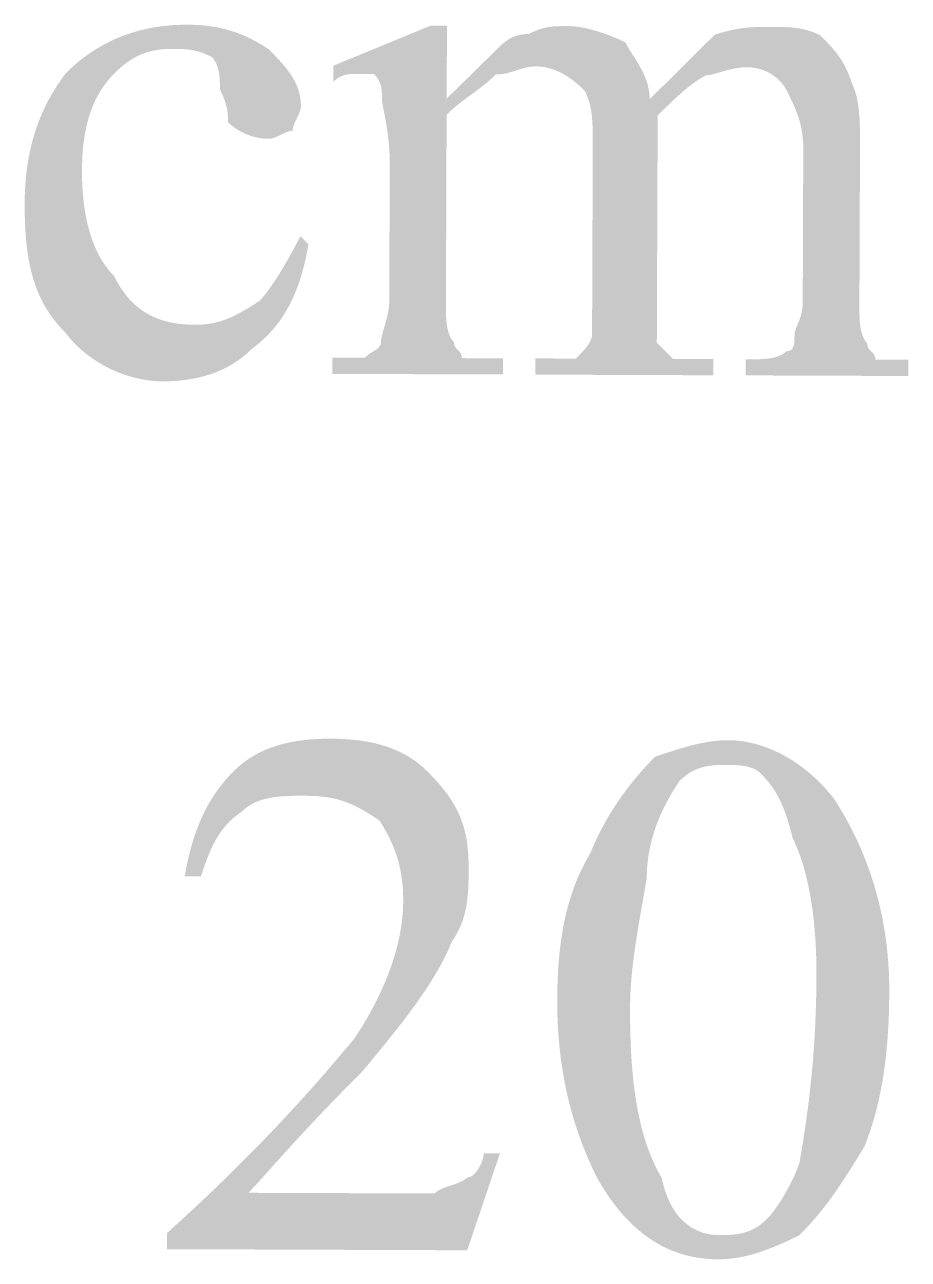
# Model space of a CAD drawing. Header units: millimetres. Extents: x -125 to 146, y -26 to 163.
# Drawn here: x 110.99 to 115.61, y 41.57 to 48.03 of the extents above; entities that cross this region are included whole.
import ezdxf

# ---------------------------------------------------------------- set-up
doc = ezdxf.new("R2010")
doc.units = ezdxf.units.MM
doc.header["$MEASUREMENT"] = 0
doc.layers.get('0').update_dxf_attribs({"color": 255, "linetype": 'CONTINUOUS'})

msp = doc.modelspace()

# ---------------------------------------------------------------- hatches: boundary and pattern name
at = {"true_color": 0x000007}
for points in [[(112.4717, 46.8785), (112.4661, 46.8472), (112.46, 46.8168), (112.4534, 46.7872), (112.4464, 46.7584), (112.4388, 46.7305), (112.4307, 46.7033), (112.422, 46.677), (112.4128, 46.6514), (112.403, 46.6265), (112.3926, 46.6023), (112.3816, 46.5788), (112.37, 46.5561), (112.3576, 46.5339), (112.3446, 46.5125), (112.3309, 46.4916), (112.3165, 46.4714), (112.3014, 46.4518), (112.2855, 46.4327), (112.2688, 46.4142), (112.2514, 46.3962), (112.2331, 46.3787), (112.214, 46.3618), (112.1941, 46.3453), (112.1733, 46.3292), (112.1572, 46.3139), (112.1406, 46.2994), (112.1236, 46.2857), (112.1063, 46.2729), (112.0886, 46.2608), (112.0705, 46.2496), (112.0521, 46.2391), (112.0334, 46.2294), (112.0144, 46.2204), (111.9952, 46.2122), (111.9756, 46.2046), (111.9559, 46.1978), (111.9359, 46.1915), (111.9157, 46.186), (111.8954, 46.181), (111.8749, 46.1767), (111.8542, 46.1729), (111.8334, 46.1698), (111.8125, 46.1671), (111.7915, 46.165), (111.7705, 46.1635), (111.7493, 46.1624), (111.7282, 46.1618), (111.707, 46.1616), (111.6857, 46.1622), (111.6639, 46.1636), (111.6418, 46.1658), (111.6195, 46.169), (111.5969, 46.1731), (111.5741, 46.178), (111.5513, 46.1838), (111.5284, 46.1905), (111.5055, 46.1981), (111.4827, 46.2066), (111.4599, 46.2159), (111.4374, 46.2261), (111.4151, 46.2372), (111.393, 46.2492), (111.3713, 46.2621), (111.35, 46.2758), (111.3291, 46.2905), (111.3087, 46.306), (111.2889, 46.3224), (111.2697, 46.3396), (111.2511, 46.3578), (111.2333, 46.3768), (111.2162, 46.3967), (111.2, 46.4175), (111.1792, 46.439), (111.1598, 46.4609), (111.1416, 46.4833), (111.1247, 46.5062), (111.109, 46.5296), (111.0944, 46.5535), (111.081, 46.578), (111.0687, 46.603), (111.0574, 46.6286), (111.0471, 46.6549), (111.0378, 46.6817), (111.0294, 46.7092), (111.0219, 46.7373), (111.0153, 46.7661), (111.0095, 46.7957), (111.0045, 46.8259), (111.0003, 46.8569), (110.9967, 46.8886), (110.9938, 46.921), (110.9916, 46.9543), (110.9899, 46.9884), (110.9888, 47.0233), (110.9883, 47.059), (110.9882, 47.0956), (110.9887, 47.1322), (110.9902, 47.168), (110.9925, 47.203), (110.9956, 47.2371), (110.9995, 47.2705), (111.0042, 47.303), (111.0097, 47.3348), (111.0159, 47.3659), (111.0229, 47.3962), (111.0306, 47.4259), (111.039, 47.4548), (111.0481, 47.483), (111.0579, 47.5106), (111.0684, 47.5375), (111.0794, 47.5638), (111.0911, 47.5895), (111.1034, 47.6146), (111.1163, 47.6391), (111.1298, 47.6631), (111.1438, 47.6865), (111.1583, 47.7093), (111.1734, 47.7316), (111.1889, 47.7535), (111.205, 47.7748), (111.2265, 47.7955), (111.2484, 47.8152), (111.2707, 47.8341), (111.2935, 47.8521), (111.3167, 47.8692), (111.3403, 47.8854), (111.3644, 47.9008), (111.389, 47.9152), (111.4139, 47.9288), (111.4393, 47.9415), (111.4652, 47.9533), (111.4914, 47.9643), (111.5182, 47.9743), (111.5453, 47.9835), (111.5729, 47.9917), (111.6009, 47.9991), (111.6294, 48.0056), (111.6583, 48.0113), (111.6877, 48.016), (111.7174, 48.0199), (111.7476, 48.0228), (111.7783, 48.0249), (111.8094, 48.0261), (111.8409, 48.0265), (111.8619, 48.0262), (111.8824, 48.0254), (111.9025, 48.0243), (111.9222, 48.0226), (111.9416, 48.0206), (111.9606, 48.0181), (111.9793, 48.0152), (111.9977, 48.0118), (112.0157, 48.008), (112.0335, 48.0037), (112.0511, 47.999), (112.0684, 47.9939), (112.0854, 47.9883), (112.1023, 47.9823), (112.119, 47.9758), (112.1355, 47.9689), (112.1518, 47.9616), (112.1681, 47.9538), (112.1842, 47.9456), (112.2002, 47.9369), (112.2162, 47.9278), (112.2321, 47.9183), (112.2479, 47.9083), (112.2638, 47.8979), (112.2743, 47.8873), (112.2848, 47.8766), (112.2953, 47.866), (112.3056, 47.8552), (112.3157, 47.8444), (112.3257, 47.8335), (112.3355, 47.8225), (112.345, 47.8114), (112.3542, 47.8001), (112.3631, 47.7886), (112.3716, 47.777), (112.3797, 47.7652), (112.3874, 47.7531), (112.3946, 47.7408), (112.4012, 47.7283), (112.4074, 47.7155), (112.4129, 47.7024), (112.4178, 47.689), (112.422, 47.6752), (112.4256, 47.6611), (112.4284, 47.6467), (112.4304, 47.6318), (112.4316, 47.6166), (112.432, 47.6009), (112.4318, 47.5957), (112.4312, 47.5904), (112.4301, 47.5851), (112.4288, 47.5798), (112.4272, 47.5745), (112.4253, 47.5692), (112.4232, 47.5639), (112.4209, 47.5586), (112.4185, 47.5532), (112.4159, 47.5479), (112.4133, 47.5425), (112.4106, 47.5372), (112.408, 47.5318), (112.4053, 47.5264), (112.4028, 47.521), (112.4004, 47.5156), (112.3981, 47.5102), (112.396, 47.5047), (112.3941, 47.4992), (112.3924, 47.4937), (112.3911, 47.4882), (112.3901, 47.4826), (112.3894, 47.4771), (112.3892, 47.4715), (112.3839, 47.4713), (112.3786, 47.4707), (112.3733, 47.4697), (112.368, 47.4684), (112.3627, 47.4668), (112.3574, 47.465), (112.3521, 47.4629), (112.3468, 47.4606), (112.3415, 47.4582), (112.3362, 47.4557), (112.3309, 47.4531), (112.3256, 47.4505), (112.3203, 47.4479), (112.315, 47.4453), (112.3097, 47.4428), (112.3044, 47.4404), (112.2991, 47.4382), (112.2938, 47.4361), (112.2885, 47.4342), (112.2832, 47.4326), (112.2779, 47.4314), (112.2726, 47.4304), (112.2673, 47.4298), (112.2621, 47.4296), (112.2515, 47.4298), (112.2409, 47.4305), (112.2304, 47.4316), (112.2199, 47.4331), (112.2095, 47.4349), (112.1992, 47.4371), (112.1891, 47.4397), (112.179, 47.4425), (112.1691, 47.4457), (112.1594, 47.4491), (112.1498, 47.4529), (112.1404, 47.4568), (112.1313, 47.461), (112.1224, 47.4654), (112.1138, 47.4701), (112.1054, 47.4749), (112.0974, 47.4798), (112.0896, 47.4849), (112.0822, 47.4902), (112.0751, 47.4955), (112.0684, 47.501), (112.0621, 47.5065), (112.0562, 47.5121), (112.0507, 47.5177), (112.0507, 47.523), (112.0507, 47.5283), (112.0507, 47.5336), (112.0506, 47.539), (112.0504, 47.5445), (112.0502, 47.5501), (112.0498, 47.5558), (112.0493, 47.5616), (112.0487, 47.5676), (112.0479, 47.5737), (112.0469, 47.58), (112.0457, 47.5865), (112.0443, 47.5932), (112.0426, 47.6002), (112.0407, 47.6074), (112.0385, 47.6149), (112.0361, 47.6227), (112.0333, 47.6309), (112.0302, 47.6393), (112.0267, 47.6481), (112.0229, 47.6573), (112.0187, 47.6668), (112.014, 47.6768), (112.009, 47.6872), (112.009, 47.6927), (112.009, 47.6986), (112.009, 47.7049), (112.0089, 47.7115), (112.0087, 47.7184), (112.0085, 47.7255), (112.0081, 47.7329), (112.0076, 47.7405), (112.007, 47.7482), (112.0062, 47.756), (112.0052, 47.7639), (112.004, 47.7719), (112.0026, 47.7798), (112.001, 47.7877), (111.9991, 47.7955), (111.9969, 47.8032), (111.9944, 47.8108), (111.9916, 47.8182), (111.9885, 47.8254), (111.985, 47.8323), (111.9812, 47.8389), (111.977, 47.8452), (111.9724, 47.8511), (111.9673, 47.8567), (111.957, 47.8618), (111.947, 47.8665), (111.9374, 47.8707), (111.9282, 47.8746), (111.9192, 47.8782), (111.9105, 47.8813), (111.902, 47.8842), (111.8937, 47.8867), (111.8856, 47.889), (111.8775, 47.8909), (111.8695, 47.8926), (111.8616, 47.8941), (111.8537, 47.8953), (111.8457, 47.8964), (111.8376, 47.8972), (111.8295, 47.8979), (111.8212, 47.8985), (111.8127, 47.8989), (111.804, 47.8992), (111.795, 47.8994), (111.7857, 47.8996), (111.7761, 47.8997), (111.7662, 47.8997), (111.7558, 47.8998), (111.7401, 47.8996), (111.7249, 47.899), (111.7101, 47.898), (111.6956, 47.8965), (111.6815, 47.8945), (111.6678, 47.8922), (111.6544, 47.8894), (111.6413, 47.8861), (111.6285, 47.8824), (111.6159, 47.8782), (111.6037, 47.8737), (111.5916, 47.8686), (111.5798, 47.8632), (111.5682, 47.8573), (111.5568, 47.8509), (111.5455, 47.8441), (111.5344, 47.8369), (111.5234, 47.8292), (111.5125, 47.8211), (111.5017, 47.8125), (111.4909, 47.8035), (111.4803, 47.7941), (111.4696, 47.7842), (111.459, 47.7739), (111.4435, 47.7578), (111.4289, 47.7413), (111.4151, 47.7243), (111.4021, 47.7069), (111.3899, 47.6889), (111.3786, 47.6706), (111.368, 47.6517), (111.3581, 47.6325), (111.349, 47.6127), (111.3406, 47.5925), (111.3329, 47.5719), (111.3259, 47.5508), (111.3195, 47.5293), (111.3138, 47.5073), (111.3087, 47.4849), (111.3042, 47.462), (111.3003, 47.4388), (111.2969, 47.4151), (111.2941, 47.3909), (111.2919, 47.3663), (111.2901, 47.3414), (111.2889, 47.3159), (111.2881, 47.2901), (111.2878, 47.2639), (111.2879, 47.2374), (111.2885, 47.211), (111.2895, 47.1846), (111.2911, 47.1584), (111.2932, 47.1323), (111.2958, 47.1064), (111.2989, 47.0807), (111.3027, 47.0553), (111.307, 47.0301), (111.3119, 47.0053), (111.3175, 46.9809), (111.3237, 46.9568), (111.3305, 46.9332), (111.3381, 46.9101), (111.3463, 46.8874), (111.3553, 46.8654), (111.365, 46.8439), (111.3754, 46.823), (111.3867, 46.8028), (111.3987, 46.7833), (111.4115, 46.7645), (111.4252, 46.7465), (111.4397, 46.7293), (111.4551, 46.7129), (111.4658, 46.6921), (111.477, 46.6723), (111.4887, 46.6532), (111.5008, 46.6351), (111.5135, 46.6179), (111.5268, 46.6015), (111.5405, 46.586), (111.5549, 46.5714), (111.5698, 46.5577), (111.5854, 46.5449), (111.6016, 46.5329), (111.6184, 46.5218), (111.6359, 46.5116), (111.6541, 46.5023), (111.673, 46.4938), (111.6926, 46.4862), (111.7129, 46.4796), (111.734, 46.4737), (111.7559, 46.4688), (111.7785, 46.4648), (111.802, 46.4616), (111.8263, 46.4593), (111.8514, 46.4579), (111.8775, 46.4573), (111.8931, 46.4575), (111.9084, 46.4581), (111.9233, 46.4592), (111.9378, 46.4606), (111.9521, 46.4626), (111.9661, 46.465), (111.9799, 46.4678), (111.9935, 46.471), (112.007, 46.4747), (112.0204, 46.4789), (112.0337, 46.4834), (112.0469, 46.4885), (112.0602, 46.4939), (112.0735, 46.4998), (112.0868, 46.5062), (112.1003, 46.513), (112.1139, 46.5202), (112.1278, 46.5279), (112.1418, 46.536), (112.1561, 46.5445), (112.1707, 46.5535), (112.1856, 46.5629), (112.2009, 46.5728), (112.2166, 46.5831), (112.2221, 46.5888), (112.2281, 46.5954), (112.2344, 46.6028), (112.2412, 46.611), (112.2483, 46.6201), (112.2558, 46.6299), (112.2636, 46.6405), (112.2717, 46.6519), (112.2801, 46.664), (112.2888, 46.6768), (112.2978, 46.6903), (112.307, 46.7045), (112.3164, 46.7193), (112.3261, 46.7348), (112.3359, 46.7509), (112.3458, 46.7676), (112.356, 46.7849), (112.3662, 46.8028), (112.3766, 46.8212), (112.3871, 46.8402), (112.3976, 46.8597), (112.4082, 46.8796), (112.4189, 46.9001), (112.4295, 46.921)], [(113.1942, 47.6405), (113.2102, 47.6561), (113.2258, 47.6712), (113.2409, 47.6859), (113.2555, 47.7002), (113.2697, 47.714), (113.2833, 47.7274), (113.2966, 47.7404), (113.3094, 47.7529), (113.3217, 47.765), (113.3335, 47.7766), (113.3449, 47.7878), (113.3558, 47.7986), (113.3663, 47.8089), (113.3763, 47.8188), (113.3859, 47.8283), (113.395, 47.8373), (113.4037, 47.8458), (113.4119, 47.854), (113.4197, 47.8617), (113.427, 47.8689), (113.4338, 47.8757), (113.4403, 47.8821), (113.4462, 47.888), (113.4518, 47.8935), (113.4571, 47.8988), (113.4624, 47.904), (113.4678, 47.9092), (113.4732, 47.9144), (113.4787, 47.9195), (113.4843, 47.9245), (113.49, 47.9294), (113.4958, 47.9341), (113.5018, 47.9387), (113.5079, 47.9432), (113.5143, 47.9474), (113.5208, 47.9515), (113.5275, 47.9553), (113.5345, 47.9589), (113.5417, 47.9622), (113.5492, 47.9653), (113.557, 47.968), (113.5652, 47.9705), (113.5736, 47.9726), (113.5824, 47.9744), (113.5916, 47.9758), (113.6011, 47.9768), (113.611, 47.9774), (113.6214, 47.9775), (113.6318, 47.9826), (113.6418, 47.9872), (113.6514, 47.9914), (113.6607, 47.9952), (113.6697, 47.9987), (113.6784, 48.0018), (113.6869, 48.0046), (113.6952, 48.0071), (113.7034, 48.0092), (113.7114, 48.0111), (113.7194, 48.0128), (113.7274, 48.0142), (113.7353, 48.0154), (113.7433, 48.0164), (113.7514, 48.0172), (113.7595, 48.0178), (113.7679, 48.0183), (113.7763, 48.0186), (113.7851, 48.0189), (113.794, 48.019), (113.8033, 48.0191), (113.8129, 48.0191), (113.8229, 48.0191), (113.8332, 48.0191), (113.844, 48.0188), (113.8552, 48.0182), (113.8668, 48.0171), (113.8787, 48.0156), (113.8909, 48.0138), (113.9033, 48.0116), (113.916, 48.009), (113.9288, 48.0062), (113.9418, 48.0031), (113.9549, 47.9997), (113.9681, 47.996), (113.9813, 47.9921), (113.9945, 47.988), (114.0077, 47.9836), (114.0208, 47.9791), (114.0338, 47.9745), (114.0466, 47.9696), (114.0593, 47.9647), (114.0717, 47.9596), (114.0839, 47.9545), (114.0957, 47.9492), (114.1073, 47.944), (114.1185, 47.9387), (114.1293, 47.9333), (114.1347, 47.9227), (114.1406, 47.9121), (114.1467, 47.9014), (114.1532, 47.8907), (114.1599, 47.8799), (114.1667, 47.869), (114.1737, 47.858), (114.1807, 47.8469), (114.1877, 47.8356), (114.1946, 47.8242), (114.2015, 47.8126), (114.2081, 47.8007), (114.2146, 47.7887), (114.2208, 47.7764), (114.2266, 47.7639), (114.2321, 47.7511), (114.2371, 47.738), (114.2416, 47.7246), (114.2456, 47.7108), (114.2489, 47.6967), (114.2516, 47.6823), (114.2536, 47.6674), (114.2548, 47.6522), (114.2552, 47.6365), (114.276, 47.6572), (114.2959, 47.677), (114.3151, 47.696), (114.3334, 47.7142), (114.3511, 47.7318), (114.368, 47.7486), (114.3843, 47.7647), (114.3999, 47.7802), (114.415, 47.7952), (114.4295, 47.8096), (114.4435, 47.8235), (114.457, 47.8369), (114.47, 47.8498), (114.4827, 47.8624), (114.495, 47.8746), (114.5069, 47.8865), (114.5186, 47.898), (114.53, 47.9094), (114.5412, 47.9205), (114.5522, 47.9314), (114.563, 47.9421), (114.5738, 47.9528), (114.5844, 47.9634), (114.5951, 47.9739), (114.6107, 47.979), (114.626, 47.9836), (114.6408, 47.9877), (114.6553, 47.9916), (114.6694, 47.995), (114.6831, 47.9981), (114.6965, 48.0009), (114.7096, 48.0033), (114.7224, 48.0055), (114.735, 48.0074), (114.7472, 48.009), (114.7593, 48.0104), (114.7711, 48.0116), (114.7827, 48.0125), (114.7941, 48.0133), (114.8053, 48.0139), (114.8164, 48.0144), (114.8274, 48.0148), (114.8383, 48.015), (114.849, 48.0151), (114.8597, 48.0152), (114.8704, 48.0152), (114.881, 48.0152), (114.8916, 48.0152), (114.9021, 48.0151), (114.9127, 48.0151), (114.9233, 48.015), (114.9339, 48.0148), (114.9445, 48.0146), (114.9551, 48.0143), (114.9656, 48.0139), (114.9762, 48.0133), (114.9868, 48.0126), (114.9974, 48.0117), (115.008, 48.0107), (115.0185, 48.0094), (115.0291, 48.0079), (115.0397, 48.0062), (115.0503, 48.0043), (115.0608, 48.002), (115.0714, 47.9995), (115.082, 47.9966), (115.0926, 47.9934), (115.1031, 47.9899), (115.1137, 47.986), (115.1243, 47.9817), (115.1348, 47.977), (115.1454, 47.9719), (115.1557, 47.9615), (115.1656, 47.9515), (115.1751, 47.9418), (115.1843, 47.9324), (115.193, 47.9232), (115.2014, 47.9142), (115.2095, 47.9052), (115.2172, 47.8964), (115.2247, 47.8875), (115.2319, 47.8786), (115.2388, 47.8696), (115.2455, 47.8604), (115.252, 47.851), (115.2583, 47.8413), (115.2644, 47.8313), (115.2703, 47.8209), (115.276, 47.8101), (115.2817, 47.7988), (115.2872, 47.7869), (115.2926, 47.7744), (115.298, 47.7612), (115.3033, 47.7474), (115.3086, 47.7327), (115.3138, 47.7173), (115.3188, 47.7065), (115.3234, 47.6952), (115.3276, 47.6836), (115.3315, 47.6715), (115.3349, 47.6591), (115.338, 47.6464), (115.3408, 47.6333), (115.3432, 47.6199), (115.3454, 47.6061), (115.3473, 47.5921), (115.3489, 47.5779), (115.3503, 47.5634), (115.3514, 47.5486), (115.3524, 47.5336), (115.3532, 47.5185), (115.3538, 47.5031), (115.3542, 47.4876), (115.3546, 47.4719), (115.3548, 47.4561), (115.3549, 47.4402), (115.355, 47.4242), (115.355, 47.4082), (115.3549, 47.392), (115.3549, 47.3758), (115.3519, 46.5715), (115.3519, 46.5609), (115.3518, 46.5503), (115.3519, 46.5398), (115.3519, 46.5294), (115.3521, 46.519), (115.3523, 46.5086), (115.3527, 46.4985), (115.3532, 46.4884), (115.3538, 46.4785), (115.3546, 46.4687), (115.3556, 46.4591), (115.3567, 46.4498), (115.3581, 46.4406), (115.3598, 46.4317), (115.3617, 46.423), (115.3639, 46.4147), (115.3663, 46.4066), (115.3691, 46.3988), (115.3722, 46.3913), (115.3757, 46.3842), (115.3795, 46.3775), (115.3838, 46.3711), (115.3884, 46.3652), (115.3934, 46.3597), (115.3936, 46.3546), (115.3942, 46.3499), (115.3952, 46.3456), (115.3965, 46.3416), (115.3981, 46.3379), (115.4, 46.3345), (115.402, 46.3313), (115.4043, 46.3283), (115.4067, 46.3254), (115.4092, 46.3226), (115.4118, 46.3199), (115.4145, 46.3173), (115.4171, 46.3146), (115.4197, 46.3119), (115.4222, 46.3091), (115.4246, 46.3062), (115.4269, 46.3032), (115.4289, 46.3), (115.4308, 46.2966), (115.4324, 46.2929), (115.4337, 46.2889), (115.4347, 46.2846), (115.4353, 46.2799), (115.4355, 46.2748), (115.441, 46.2748), (115.4469, 46.2748), (115.4533, 46.2748), (115.46, 46.2748), (115.467, 46.2747), (115.4742, 46.2747), (115.4818, 46.2747), (115.4895, 46.2746), (115.4973, 46.2746), (115.5053, 46.2746), (115.5134, 46.2746), (115.5215, 46.2745), (115.5295, 46.2745), (115.5376, 46.2745), (115.5456, 46.2744), (115.5534, 46.2744), (115.5612, 46.2744), (115.5687, 46.2744), (115.5759, 46.2743), (115.5829, 46.2743), (115.5896, 46.2743), (115.596, 46.2743), (115.6019, 46.2742), (115.6074, 46.2742), (115.6071, 46.1895), (114.7578, 46.1927), (114.7581, 46.2773), (114.8005, 46.2772), (114.806, 46.2772), (114.8119, 46.2772), (114.8182, 46.2772), (114.8248, 46.2773), (114.8317, 46.2775), (114.8388, 46.2777), (114.8462, 46.2781), (114.8538, 46.2786), (114.8615, 46.2792), (114.8693, 46.28), (114.8772, 46.281), (114.8852, 46.2822), (114.8931, 46.2836), (114.901, 46.2852), (114.9088, 46.2871), (114.9165, 46.2893), (114.9241, 46.2918), (114.9315, 46.2946), (114.9387, 46.2977), (114.9456, 46.3012), (114.9522, 46.305), (114.9585, 46.3092), (114.9644, 46.3138), (114.97, 46.3189), (114.975, 46.3191), (114.9797, 46.3197), (114.9839, 46.3207), (114.9878, 46.3222), (114.9913, 46.324), (114.9945, 46.3261), (114.9973, 46.3286), (114.9998, 46.3313), (115.002, 46.3344), (115.004, 46.3378), (115.0056, 46.3414), (115.0071, 46.3452), (115.0083, 46.3493), (115.0094, 46.3536), (115.0102, 46.358), (115.0109, 46.3626), (115.0114, 46.3674), (115.0118, 46.3723), (115.0121, 46.3773), (115.0123, 46.3824), (115.0125, 46.3876), (115.0125, 46.3929), (115.0126, 46.3981), (115.0126, 46.4034), (115.0128, 46.4087), (115.0135, 46.414), (115.0145, 46.4194), (115.0158, 46.4248), (115.0174, 46.4302), (115.0193, 46.4358), (115.0214, 46.4415), (115.0237, 46.4473), (115.0262, 46.4532), (115.0287, 46.4593), (115.0314, 46.4656), (115.034, 46.4721), (115.0367, 46.4788), (115.0393, 46.4858), (115.0419, 46.493), (115.0443, 46.5005), (115.0466, 46.5083), (115.0487, 46.5164), (115.0506, 46.5248), (115.0523, 46.5336), (115.0536, 46.5427), (115.0547, 46.5523), (115.0553, 46.5622), (115.0556, 46.5726), (115.0585, 47.3769), (115.0584, 47.3929), (115.0578, 47.4084), (115.0568, 47.4235), (115.0554, 47.4382), (115.0537, 47.4525), (115.0516, 47.4664), (115.0492, 47.48), (115.0464, 47.4933), (115.0434, 47.5062), (115.0401, 47.5189), (115.0365, 47.5312), (115.0327, 47.5434), (115.0287, 47.5553), (115.0244, 47.5669), (115.02, 47.5784), (115.0154, 47.5897), (115.0107, 47.6009), (115.0058, 47.6119), (115.0009, 47.6228), (114.9958, 47.6336), (114.9906, 47.6443), (114.9855, 47.655), (114.9802, 47.6656), (114.975, 47.6762), (114.9695, 47.6866), (114.9636, 47.6965), (114.9573, 47.706), (114.9506, 47.7151), (114.9436, 47.7237), (114.9362, 47.7319), (114.9284, 47.7397), (114.9204, 47.747), (114.912, 47.7538), (114.9034, 47.7603), (114.8945, 47.7662), (114.8854, 47.7718), (114.876, 47.7769), (114.8665, 47.7816), (114.8567, 47.7858), (114.8468, 47.7896), (114.8368, 47.7929), (114.8266, 47.7958), (114.8163, 47.7983), (114.8059, 47.8003), (114.7954, 47.8019), (114.7849, 47.803), (114.7744, 47.8037), (114.7638, 47.804), (114.7532, 47.8038), (114.7426, 47.8032), (114.7321, 47.8023), (114.7216, 47.801), (114.7112, 47.7994), (114.7009, 47.7976), (114.6907, 47.7956), (114.6806, 47.7933), (114.6707, 47.7909), (114.661, 47.7884), (114.6514, 47.7859), (114.642, 47.7833), (114.6328, 47.7807), (114.6239, 47.7781), (114.6153, 47.7756), (114.6069, 47.7732), (114.5988, 47.771), (114.591, 47.7689), (114.5836, 47.7671), (114.5765, 47.7655), (114.5697, 47.7642), (114.5634, 47.7632), (114.5575, 47.7626), (114.552, 47.7624), (114.5414, 47.757), (114.5307, 47.7511), (114.5201, 47.7448), (114.5095, 47.7381), (114.4989, 47.731), (114.4883, 47.7236), (114.4777, 47.7159), (114.4671, 47.7079), (114.4565, 47.6995), (114.4459, 47.6909), (114.4352, 47.6821), (114.4246, 47.6729), (114.414, 47.6636), (114.4034, 47.6541), (114.3928, 47.6444), (114.3821, 47.6345), (114.3715, 47.6245), (114.3609, 47.6143), (114.3503, 47.604), (114.3397, 47.5937), (114.329, 47.5833), (114.3184, 47.5728), (114.3078, 47.5622), (114.2972, 47.5517), (114.2969, 47.4644), (114.2936, 46.5754), (114.2935, 46.5648), (114.2935, 46.5543), (114.2934, 46.5437), (114.2934, 46.5333), (114.2934, 46.5229), (114.2933, 46.5126), (114.2933, 46.5024), (114.2933, 46.4923), (114.2932, 46.4824), (114.2932, 46.4726), (114.2932, 46.4631), (114.2931, 46.4537), (114.2931, 46.4445), (114.293, 46.4356), (114.293, 46.427), (114.293, 46.4186), (114.293, 46.4105), (114.2929, 46.4028), (114.2929, 46.3953), (114.2929, 46.3882), (114.2928, 46.3815), (114.2928, 46.3752), (114.2928, 46.3692), (114.2928, 46.3637), (114.2978, 46.3586), (114.3025, 46.354), (114.3068, 46.3496), (114.3107, 46.3456), (114.3144, 46.3419), (114.3178, 46.3385), (114.321, 46.3353), (114.324, 46.3323), (114.3269, 46.3294), (114.3296, 46.3266), (114.3323, 46.3239), (114.335, 46.3212), (114.3376, 46.3186), (114.3403, 46.3159), (114.343, 46.3131), (114.3459, 46.3102), (114.3489, 46.3072), (114.3521, 46.304), (114.3555, 46.3006), (114.3592, 46.2969), (114.3631, 46.2929), (114.3674, 46.2885), (114.3721, 46.2839), (114.3771, 46.2788), (114.3824, 46.2787), (114.3878, 46.2787), (114.3932, 46.2787), (114.3987, 46.2787), (114.4044, 46.2787), (114.4102, 46.2786), (114.4163, 46.2786), (114.4226, 46.2786), (114.4292, 46.2786), (114.4362, 46.2785), (114.4435, 46.2785), (114.4512, 46.2785), (114.4594, 46.2785), (114.468, 46.2784), (114.4772, 46.2784), (114.4869, 46.2784), (114.4972, 46.2783), (114.5081, 46.2783), (114.5197, 46.2782), (114.532, 46.2782), (114.545, 46.2781), (114.5588, 46.2781), (114.5734, 46.278), (114.5888, 46.278), (114.5885, 46.1933), (113.6572, 46.1968), (113.6575, 46.2814), (113.6729, 46.2814), (113.6875, 46.2813), (113.7013, 46.2813), (113.7143, 46.2812), (113.7266, 46.2812), (113.7382, 46.2811), (113.7491, 46.2811), (113.7594, 46.281), (113.7691, 46.281), (113.7783, 46.281), (113.7869, 46.2809), (113.7951, 46.2809), (113.8028, 46.2809), (113.8101, 46.2809), (113.8171, 46.2808), (113.8237, 46.2808), (113.83, 46.2808), (113.8361, 46.2808), (113.8419, 46.2807), (113.8476, 46.2807), (113.8531, 46.2807), (113.8585, 46.2807), (113.8638, 46.2807), (113.8691, 46.2806), (113.8744, 46.2859), (113.8797, 46.2912), (113.885, 46.2965), (113.8902, 46.3017), (113.8953, 46.307), (113.9003, 46.3123), (113.9053, 46.3175), (113.9101, 46.3228), (113.9147, 46.3281), (113.9192, 46.3334), (113.9235, 46.3386), (113.9276, 46.3439), (113.9315, 46.3492), (113.9351, 46.3545), (113.9385, 46.3598), (113.9416, 46.365), (113.9444, 46.3703), (113.9469, 46.3756), (113.949, 46.3809), (113.9509, 46.3862), (113.9523, 46.3915), (113.9534, 46.3967), (113.954, 46.402), (113.9543, 46.4073), (113.9543, 46.4078), (113.9543, 46.409), (113.9543, 46.4111), (113.9543, 46.414), (113.9543, 46.4176), (113.9543, 46.4219), (113.9543, 46.4268), (113.9544, 46.4324), (113.9544, 46.4386), (113.9544, 46.4453), (113.9544, 46.4525), (113.9545, 46.4602), (113.9545, 46.4684), (113.9545, 46.4769), (113.9546, 46.4859), (113.9546, 46.4951), (113.9546, 46.5047), (113.9547, 46.5145), (113.9547, 46.5245), (113.9547, 46.5347), (113.9548, 46.5451), (113.9548, 46.5555), (113.9549, 46.5661), (113.9549, 46.5767), (113.9579, 47.381), (113.9579, 47.397), (113.958, 47.4125), (113.958, 47.4276), (113.9579, 47.4423), (113.9578, 47.4566), (113.9575, 47.4705), (113.9572, 47.4841), (113.9567, 47.4973), (113.9561, 47.5102), (113.9553, 47.5229), (113.9544, 47.5352), (113.9532, 47.5474), (113.9518, 47.5592), (113.9502, 47.5709), (113.9483, 47.5824), (113.9461, 47.5937), (113.9437, 47.6048), (113.9409, 47.6158), (113.9378, 47.6267), (113.9343, 47.6375), (113.9305, 47.6482), (113.9263, 47.6589), (113.9217, 47.6695), (113.9166, 47.6801), (113.9061, 47.6905), (113.8956, 47.7005), (113.885, 47.71), (113.8745, 47.7191), (113.8639, 47.7277), (113.8534, 47.7359), (113.8428, 47.7437), (113.8322, 47.751), (113.8217, 47.7579), (113.8111, 47.7643), (113.8006, 47.7703), (113.79, 47.7758), (113.7794, 47.7809), (113.7689, 47.7856), (113.7583, 47.7898), (113.7477, 47.7936), (113.7372, 47.797), (113.7266, 47.7999), (113.716, 47.8023), (113.7054, 47.8044), (113.6949, 47.806), (113.6843, 47.8071), (113.6737, 47.8078), (113.6631, 47.8081), (113.6528, 47.8079), (113.6428, 47.8073), (113.6332, 47.8063), (113.6239, 47.8051), (113.6149, 47.8035), (113.6062, 47.8017), (113.5977, 47.7996), (113.5894, 47.7974), (113.5812, 47.795), (113.5732, 47.7925), (113.5652, 47.7899), (113.5572, 47.7873), (113.5493, 47.7847), (113.5413, 47.7821), (113.5332, 47.7796), (113.525, 47.7772), (113.5167, 47.775), (113.5082, 47.7729), (113.4995, 47.7711), (113.4905, 47.7695), (113.4812, 47.7682), (113.4716, 47.7673), (113.4617, 47.7667), (113.4513, 47.7665), (113.4407, 47.7562), (113.43, 47.7462), (113.4193, 47.7367), (113.4086, 47.7275), (113.3979, 47.7185), (113.3872, 47.7099), (113.3764, 47.7014), (113.3657, 47.6931), (113.3549, 47.685), (113.3441, 47.677), (113.3334, 47.6691), (113.3226, 47.6611), (113.3118, 47.6532), (113.301, 47.6453), (113.2903, 47.6373), (113.2795, 47.6292), (113.2687, 47.6209), (113.258, 47.6124), (113.2473, 47.6038), (113.2365, 47.5948), (113.2258, 47.5856), (113.2152, 47.576), (113.2045, 47.5661), (113.1939, 47.5558), (113.1903, 46.5795), (113.1902, 46.5689), (113.1902, 46.5583), (113.1902, 46.5478), (113.1903, 46.5373), (113.1904, 46.5269), (113.1907, 46.5166), (113.191, 46.5064), (113.1915, 46.4964), (113.1921, 46.4865), (113.1929, 46.4767), (113.1939, 46.4671), (113.1951, 46.4578), (113.1965, 46.4486), (113.1981, 46.4397), (113.2, 46.431), (113.2022, 46.4226), (113.2047, 46.4146), (113.2075, 46.4068), (113.2106, 46.3993), (113.2141, 46.3922), (113.2179, 46.3855), (113.2221, 46.3791), (113.2268, 46.3732), (113.2318, 46.3677), (113.232, 46.3626), (113.2326, 46.3579), (113.2336, 46.3536), (113.2349, 46.3496), (113.2365, 46.3459), (113.2383, 46.3425), (113.2404, 46.3393), (113.2427, 46.3363), (113.2451, 46.3334), (113.2476, 46.3306), (113.2502, 46.3279), (113.2528, 46.3252), (113.2555, 46.3226), (113.258, 46.3199), (113.2606, 46.3171), (113.263, 46.3142), (113.2652, 46.3112), (113.2673, 46.308), (113.2692, 46.3046), (113.2708, 46.3009), (113.2721, 46.2969), (113.273, 46.2926), (113.2736, 46.2879), (113.2738, 46.2828), (113.2797, 46.2828), (113.2859, 46.2828), (113.2925, 46.2828), (113.2994, 46.2827), (113.3068, 46.2827), (113.3144, 46.2827), (113.3223, 46.2827), (113.3306, 46.2826), (113.3391, 46.2826), (113.3479, 46.2826), (113.3569, 46.2825), (113.3661, 46.2825), (113.3755, 46.2825), (113.3852, 46.2824), (113.395, 46.2824), (113.4049, 46.2824), (113.415, 46.2823), (113.4253, 46.2823), (113.4356, 46.2822), (113.446, 46.2822), (113.4565, 46.2822), (113.467, 46.2821), (113.4776, 46.2821), (113.4881, 46.282), (113.4878, 46.1974), (112.5962, 46.2007), (112.5965, 46.2853), (112.6069, 46.2853), (112.6168, 46.2853), (112.6264, 46.2852), (112.6355, 46.2852), (112.6443, 46.2852), (112.6527, 46.2851), (112.6608, 46.2851), (112.6686, 46.2851), (112.6761, 46.285), (112.6833, 46.285), (112.6903, 46.285), (112.697, 46.285), (112.7036, 46.2849), (112.7099, 46.2849), (112.716, 46.2849), (112.7219, 46.2849), (112.7277, 46.2849), (112.7334, 46.2848), (112.739, 46.2848), (112.7445, 46.2848), (112.7499, 46.2848), (112.7552, 46.2848), (112.7605, 46.2847), (112.7658, 46.2847), (112.7711, 46.2898), (112.7764, 46.2944), (112.7817, 46.2987), (112.7869, 46.3027), (112.792, 46.3063), (112.797, 46.3097), (112.8019, 46.3129), (112.8067, 46.3159), (112.8114, 46.3188), (112.8158, 46.3215), (112.8201, 46.3242), (112.8242, 46.3268), (112.8281, 46.3295), (112.8317, 46.3321), (112.8351, 46.3349), (112.8382, 46.3378), (112.841, 46.3408), (112.8434, 46.344), (112.8456, 46.3474), (112.8474, 46.3511), (112.8489, 46.355), (112.8499, 46.3593), (112.8506, 46.364), (112.8508, 46.3691), (112.851, 46.3746), (112.8517, 46.3805), (112.8527, 46.3868), (112.854, 46.3936), (112.8557, 46.4006), (112.8576, 46.4081), (112.8597, 46.4158), (112.862, 46.4239), (112.8644, 46.4323), (112.867, 46.4409), (112.8696, 46.4498), (112.8723, 46.4589), (112.875, 46.4683), (112.8776, 46.4779), (112.8802, 46.4876), (112.8826, 46.4975), (112.885, 46.5076), (112.8871, 46.5178), (112.889, 46.5281), (112.8906, 46.5385), (112.892, 46.5489), (112.893, 46.5594), (112.8937, 46.57), (112.8939, 46.5806), (112.8966, 47.3002), (112.8965, 47.3212), (112.8959, 47.3417), (112.895, 47.3618), (112.8938, 47.3814), (112.8922, 47.4005), (112.8904, 47.4191), (112.8884, 47.4371), (112.8862, 47.4546), (112.8838, 47.4715), (112.8814, 47.4878), (112.8788, 47.5035), (112.8762, 47.5186), (112.8736, 47.533), (112.8711, 47.5467), (112.8686, 47.5597), (112.8662, 47.572), (112.864, 47.5835), (112.862, 47.5943), (112.8601, 47.6043), (112.8586, 47.6135), (112.8573, 47.6218), (112.8563, 47.6293), (112.8557, 47.636), (112.8555, 47.6417), (112.8555, 47.647), (112.8555, 47.6523), (112.8555, 47.6576), (112.8554, 47.6629), (112.8552, 47.6682), (112.855, 47.6735), (112.8546, 47.6788), (112.8541, 47.684), (112.8535, 47.6893), (112.8527, 47.6946), (112.8517, 47.6999), (112.8505, 47.7052), (112.849, 47.7105), (112.8474, 47.7158), (112.8455, 47.7211), (112.8433, 47.7264), (112.8408, 47.7317), (112.838, 47.737), (112.8349, 47.7423), (112.8314, 47.7476), (112.8276, 47.7529), (112.8233, 47.7582), (112.8187, 47.7636), (112.8137, 47.7689), (112.8134, 47.7689), (112.8128, 47.7689), (112.8118, 47.7689), (112.8103, 47.7689), (112.8085, 47.7689), (112.8064, 47.7689), (112.8039, 47.7689), (112.8011, 47.7689), (112.798, 47.7689), (112.7947, 47.7689), (112.7911, 47.7689), (112.7872, 47.769), (112.7831, 47.769), (112.7788, 47.769), (112.7744, 47.769), (112.7698, 47.769), (112.765, 47.769), (112.7601, 47.7691), (112.7551, 47.7691), (112.75, 47.7691), (112.7448, 47.7691), (112.7395, 47.7691), (112.7343, 47.7692), (112.729, 47.7692), (112.7237, 47.7692), (112.7184, 47.7692), (112.7131, 47.7692), (112.7078, 47.7691), (112.7025, 47.7689), (112.6972, 47.7686), (112.6919, 47.7683), (112.6867, 47.7678), (112.6814, 47.7671), (112.6761, 47.7663), (112.6708, 47.7653), (112.6655, 47.7641), (112.6602, 47.7627), (112.6549, 47.761), (112.6496, 47.7591), (112.6443, 47.7569), (112.639, 47.7545), (112.6337, 47.7517), (112.6284, 47.7485), (112.6231, 47.7451), (112.6178, 47.7412), (112.6125, 47.737), (112.6071, 47.7324), (112.6018, 47.7273), (112.6021, 47.812), (113.1109, 48.0218), (113.1956, 48.0215)], [(113.4728, 42.1255), (113.3015, 41.6181), (111.7326, 41.6239), (111.7329, 41.7086), (111.7904, 41.7608), (111.8462, 41.8122), (111.9003, 41.8627), (111.9528, 41.9124), (112.0036, 41.9612), (112.0528, 42.0091), (112.1005, 42.0561), (112.1467, 42.1023), (112.1914, 42.1475), (112.2347, 42.192), (112.2766, 42.2355), (112.3171, 42.2782), (112.3563, 42.3201), (112.3942, 42.3611), (112.4308, 42.4012), (112.4662, 42.4404), (112.5005, 42.4788), (112.5336, 42.5164), (112.5656, 42.553), (112.5965, 42.5889), (112.6264, 42.6238), (112.6553, 42.6579), (112.6833, 42.6912), (112.7103, 42.7236), (112.7312, 42.7553), (112.7511, 42.7869), (112.7702, 42.8186), (112.7884, 42.8501), (112.8057, 42.8816), (112.8221, 42.913), (112.8377, 42.9443), (112.8524, 42.9755), (112.8661, 43.0066), (112.879, 43.0374), (112.8911, 43.0681), (112.9022, 43.0986), (112.9125, 43.1289), (112.9218, 43.1589), (112.9303, 43.1887), (112.9379, 43.2182), (112.9446, 43.2474), (112.9505, 43.2764), (112.9554, 43.305), (112.9595, 43.3332), (112.9627, 43.3611), (112.965, 43.3886), (112.9664, 43.4157), (112.967, 43.4423), (112.9668, 43.4633), (112.9662, 43.4838), (112.9652, 43.5039), (112.9638, 43.5237), (112.9618, 43.5431), (112.9595, 43.5621), (112.9567, 43.5808), (112.9534, 43.5992), (112.9498, 43.6173), (112.9456, 43.6351), (112.9411, 43.6527), (112.9361, 43.67), (112.9306, 43.6871), (112.9247, 43.704), (112.9184, 43.7207), (112.9116, 43.7373), (112.9044, 43.7537), (112.8968, 43.77), (112.8887, 43.7862), (112.8801, 43.8023), (112.8711, 43.8183), (112.8617, 43.8343), (112.8518, 43.8502), (112.8415, 43.8661), (112.8259, 43.8766), (112.8107, 43.8865), (112.7958, 43.8961), (112.7811, 43.9052), (112.7667, 43.9138), (112.7525, 43.922), (112.7383, 43.9298), (112.7242, 43.9371), (112.7101, 43.944), (112.696, 43.9505), (112.6817, 43.9565), (112.6673, 43.962), (112.6526, 43.9672), (112.6377, 43.9718), (112.6224, 43.9761), (112.6068, 43.9799), (112.5907, 43.9833), (112.5741, 43.9862), (112.557, 43.9887), (112.5392, 43.9907), (112.5208, 43.9923), (112.5017, 43.9935), (112.4817, 43.9942), (112.461, 43.9945), (112.4451, 43.9946), (112.4293, 43.9946), (112.4135, 43.9945), (112.3977, 43.9944), (112.382, 43.9941), (112.3664, 43.9936), (112.3509, 43.9928), (112.3356, 43.9919), (112.3204, 43.9906), (112.3053, 43.989), (112.2904, 43.987), (112.2758, 43.9846), (112.2613, 43.9818), (112.2471, 43.9785), (112.2332, 43.9747), (112.2195, 43.9703), (112.2061, 43.9654), (112.193, 43.9598), (112.1802, 43.9536), (112.1678, 43.9466), (112.1558, 43.9389), (112.1441, 43.9305), (112.1329, 43.9212), (112.122, 43.9111), (112.1066, 43.9004), (112.0919, 43.8892), (112.0781, 43.8776), (112.065, 43.8657), (112.0527, 43.8533), (112.0411, 43.8406), (112.0301, 43.8276), (112.0198, 43.8143), (112.01, 43.8007), (112.0008, 43.7868), (111.9921, 43.7726), (111.9839, 43.7582), (111.9761, 43.7435), (111.9687, 43.7287), (111.9617, 43.7137), (111.9551, 43.6985), (111.9487, 43.6832), (111.9425, 43.6677), (111.9366, 43.6521), (111.9309, 43.6365), (111.9253, 43.6207), (111.9199, 43.6049), (111.9145, 43.5891), (111.9091, 43.5732), (111.8245, 43.5736), (111.8301, 43.6048), (111.8361, 43.6353), (111.8427, 43.6649), (111.8496, 43.6936), (111.857, 43.7215), (111.8648, 43.7487), (111.873, 43.7751), (111.8817, 43.8007), (111.8909, 43.8256), (111.9004, 43.8497), (111.9105, 43.8732), (111.9209, 43.896), (111.9318, 43.9181), (111.9431, 43.9396), (111.9549, 43.9604), (111.9671, 43.9807), (111.9797, 44.0003), (111.9928, 44.0194), (112.0063, 44.0379), (112.0203, 44.0559), (112.0347, 44.0734), (112.0495, 44.0904), (112.0648, 44.1069), (112.0805, 44.1229), (112.0966, 44.1383), (112.1132, 44.1529), (112.1303, 44.1666), (112.1477, 44.1795), (112.1656, 44.1917), (112.184, 44.203), (112.2028, 44.2136), (112.222, 44.2235), (112.2416, 44.2326), (112.2617, 44.241), (112.2823, 44.2487), (112.3032, 44.2557), (112.3246, 44.2621), (112.3465, 44.2678), (112.3688, 44.2729), (112.3915, 44.2774), (112.4147, 44.2813), (112.4383, 44.2846), (112.4623, 44.2873), (112.4868, 44.2895), (112.5117, 44.2912), (112.5371, 44.2923), (112.5629, 44.2929), (112.5891, 44.293), (112.6154, 44.2927), (112.6412, 44.2919), (112.6665, 44.2906), (112.6914, 44.2887), (112.7159, 44.2864), (112.7399, 44.2835), (112.7635, 44.28), (112.7866, 44.2759), (112.8093, 44.2713), (112.8316, 44.266), (112.8534, 44.2602), (112.8747, 44.2536), (112.8956, 44.2464), (112.9161, 44.2386), (112.9362, 44.23), (112.9557, 44.2207), (112.9749, 44.2108), (112.9936, 44.2), (113.0118, 44.1885), (113.0297, 44.1763), (113.047, 44.1632), (113.064, 44.1494), (113.0804, 44.1347), (113.0965, 44.1192), (113.1169, 44.0982), (113.1361, 44.0775), (113.1541, 44.0572), (113.1708, 44.0372), (113.1865, 44.0174), (113.201, 43.9978), (113.2144, 43.9782), (113.2267, 43.9588), (113.238, 43.9393), (113.2484, 43.9198), (113.2578, 43.9002), (113.2663, 43.8804), (113.2738, 43.8604), (113.2806, 43.8402), (113.2865, 43.8196), (113.2917, 43.7986), (113.2961, 43.7772), (113.2998, 43.7553), (113.3028, 43.7328), (113.3052, 43.7098), (113.3069, 43.6861), (113.3081, 43.6616), (113.3088, 43.6364), (113.3089, 43.6104), (113.3088, 43.5945), (113.3087, 43.5787), (113.3086, 43.5628), (113.3083, 43.5469), (113.3078, 43.531), (113.3072, 43.5152), (113.3063, 43.4993), (113.3052, 43.4834), (113.3038, 43.4675), (113.302, 43.4517), (113.2999, 43.4358), (113.2973, 43.4199), (113.2943, 43.4041), (113.2908, 43.3882), (113.2867, 43.3724), (113.2821, 43.3565), (113.2769, 43.3406), (113.271, 43.3248), (113.2645, 43.3089), (113.2572, 43.2931), (113.2492, 43.2772), (113.2404, 43.2614), (113.2307, 43.2456), (113.2202, 43.2297), (113.2091, 43.2033), (113.1971, 43.1769), (113.1843, 43.1504), (113.1706, 43.1239), (113.1561, 43.0973), (113.1409, 43.0706), (113.1249, 43.0438), (113.1081, 43.0168), (113.0906, 42.9897), (113.0723, 42.9624), (113.0534, 42.935), (113.0338, 42.9073), (113.0135, 42.8794), (112.9926, 42.8512), (112.9711, 42.8228), (112.9489, 42.7941), (112.9262, 42.765), (112.9028, 42.7357), (112.879, 42.706), (112.8546, 42.6759), (112.8297, 42.6454), (112.8043, 42.6145), (112.7784, 42.5832), (112.752, 42.5515), (112.7104, 42.51), (112.6705, 42.4698), (112.6323, 42.4309), (112.5958, 42.3933), (112.5609, 42.357), (112.5276, 42.3221), (112.4958, 42.2885), (112.4656, 42.2562), (112.4368, 42.2252), (112.4094, 42.1955), (112.3835, 42.1672), (112.3589, 42.1402), (112.3357, 42.1145), (112.3137, 42.0901), (112.293, 42.067), (112.2735, 42.0452), (112.2552, 42.0248), (112.238, 42.0057), (112.222, 41.9879), (112.207, 41.9714), (112.193, 41.9562), (112.1801, 41.9424), (112.1681, 41.9299), (112.157, 41.9187), (112.8343, 41.9162), (112.8502, 41.9161), (112.866, 41.916), (112.8818, 41.916), (112.8974, 41.9159), (112.9129, 41.9159), (112.9283, 41.9158), (112.9434, 41.9158), (112.9582, 41.9157), (112.9727, 41.9157), (112.987, 41.9156), (113.0008, 41.9155), (113.0142, 41.9155), (113.0273, 41.9155), (113.0398, 41.9154), (113.0518, 41.9154), (113.0632, 41.9153), (113.0741, 41.9153), (113.0844, 41.9152), (113.0939, 41.9152), (113.1028, 41.9152), (113.111, 41.9151), (113.1184, 41.9151), (113.1249, 41.9151), (113.1307, 41.9151), (113.1362, 41.9201), (113.1421, 41.9248), (113.1484, 41.9291), (113.155, 41.933), (113.162, 41.9367), (113.1692, 41.9401), (113.1766, 41.9432), (113.1842, 41.9462), (113.1919, 41.9491), (113.1998, 41.9518), (113.2078, 41.9545), (113.2158, 41.9571), (113.2238, 41.9597), (113.2319, 41.9624), (113.2398, 41.9651), (113.2477, 41.9679), (113.2554, 41.9709), (113.263, 41.9741), (113.2703, 41.9775), (113.2775, 41.9812), (113.2843, 41.9851), (113.2909, 41.9894), (113.2971, 41.994), (113.303, 41.9991), (113.3082, 41.9995), (113.3135, 42.0007), (113.3188, 42.0028), (113.3239, 42.0055), (113.3291, 42.0089), (113.3341, 42.0129), (113.339, 42.0174), (113.3438, 42.0225), (113.3485, 42.028), (113.3529, 42.0338), (113.3572, 42.04), (113.3613, 42.0465), (113.3652, 42.0532), (113.3689, 42.0601), (113.3722, 42.0671), (113.3754, 42.0741), (113.3782, 42.0811), (113.3807, 42.0881), (113.3828, 42.095), (113.3847, 42.1017), (113.3861, 42.1082), (113.3872, 42.1144), (113.3879, 42.1203), (113.3881, 42.1258)]]:
    msp.add_hatch(color=7, dxfattribs=at).paths.add_polyline_path(points)
h = msp.add_hatch(color=7, dxfattribs=at)
h.paths.add_polyline_path([(113.7721, 42.9314), (113.7724, 42.9682), (113.7733, 43.0046), (113.7746, 43.0405), (113.7763, 43.076), (113.7786, 43.111), (113.7815, 43.1456), (113.7849, 43.1798), (113.7888, 43.2135), (113.7933, 43.2468), (113.7985, 43.2796), (113.8042, 43.312), (113.8107, 43.344), (113.8177, 43.3755), (113.8255, 43.4065), (113.8339, 43.4371), (113.8431, 43.4673), (113.8529, 43.497), (113.8636, 43.5263), (113.875, 43.5552), (113.8872, 43.5836), (113.9002, 43.6115), (113.914, 43.639), (113.9287, 43.6661), (113.9442, 43.6927), (113.9551, 43.7189), (113.9665, 43.7447), (113.9782, 43.77), (113.9903, 43.7949), (114.0028, 43.8193), (114.0156, 43.8433), (114.0287, 43.8668), (114.0422, 43.8899), (114.0559, 43.9126), (114.07, 43.9348), (114.0842, 43.9566), (114.0988, 43.9779), (114.1135, 43.9988), (114.1284, 44.0192), (114.1435, 44.0393), (114.1588, 44.0588), (114.1743, 44.0779), (114.1898, 44.0966), (114.2055, 44.1149), (114.2212, 44.1327), (114.2371, 44.15), (114.2529, 44.167), (114.2688, 44.1834), (114.2848, 44.1995), (114.3007, 44.2047), (114.3166, 44.21), (114.3325, 44.2152), (114.3484, 44.2204), (114.3643, 44.2255), (114.3801, 44.2306), (114.396, 44.2356), (114.4119, 44.2404), (114.4278, 44.2452), (114.4437, 44.2497), (114.4596, 44.2541), (114.4755, 44.2583), (114.4914, 44.2623), (114.5073, 44.266), (114.5232, 44.2694), (114.5391, 44.2726), (114.5549, 44.2755), (114.5708, 44.278), (114.5867, 44.2802), (114.6026, 44.2821), (114.6185, 44.2835), (114.6343, 44.2846), (114.6502, 44.2852), (114.6661, 44.2854), (114.6875, 44.2848), (114.7093, 44.2834), (114.7314, 44.281), (114.7539, 44.2776), (114.7766, 44.2733), (114.7997, 44.2679), (114.8229, 44.2616), (114.8463, 44.2542), (114.8699, 44.2458), (114.8935, 44.2364), (114.9172, 44.2258), (114.941, 44.2142), (114.9648, 44.2015), (114.9885, 44.1877), (115.0121, 44.1727), (115.0357, 44.1566), (115.059, 44.1393), (115.0822, 44.1209), (115.1052, 44.1012), (115.1279, 44.0803), (115.1503, 44.0582), (115.1723, 44.0349), (115.194, 44.0102), (115.2153, 43.9844), (115.2361, 43.9521), (115.2565, 43.9189), (115.2763, 43.8849), (115.2956, 43.85), (115.3143, 43.8142), (115.3323, 43.7775), (115.3497, 43.74), (115.3664, 43.7016), (115.3823, 43.6623), (115.3975, 43.6221), (115.4118, 43.581), (115.4253, 43.5391), (115.438, 43.4963), (115.4497, 43.4526), (115.4604, 43.408), (115.4702, 43.3625), (115.4789, 43.3162), (115.4865, 43.269), (115.4931, 43.2209), (115.4985, 43.1719), (115.5027, 43.1221), (115.5057, 43.0713), (115.5074, 43.0197), (115.5079, 42.9673), (115.5075, 42.9251), (115.5067, 42.8837), (115.5055, 42.8433), (115.5038, 42.8037), (115.5016, 42.7649), (115.4991, 42.727), (115.4961, 42.6898), (115.4926, 42.6534), (115.4887, 42.6178), (115.4844, 42.5829), (115.4797, 42.5488), (115.4745, 42.5153), (115.4688, 42.4825), (115.4628, 42.4503), (115.4563, 42.4188), (115.4493, 42.3879), (115.4419, 42.3577), (115.4341, 42.3279), (115.4258, 42.2988), (115.4171, 42.2702), (115.408, 42.2421), (115.3984, 42.2145), (115.3884, 42.1874), (115.3779, 42.1608), (115.3622, 42.1348), (115.3468, 42.1097), (115.3318, 42.0854), (115.3172, 42.0618), (115.3028, 42.039), (115.2887, 42.0169), (115.2749, 41.9954), (115.2612, 41.9746), (115.2477, 41.9544), (115.2343, 41.9347), (115.2209, 41.9155), (115.2076, 41.8968), (115.1943, 41.8786), (115.181, 41.8607), (115.1676, 41.8432), (115.154, 41.8261), (115.1404, 41.8092), (115.1265, 41.7926), (115.1125, 41.7762), (115.0981, 41.76), (115.0835, 41.744), (115.0686, 41.728), (115.0532, 41.7122), (115.0375, 41.6964), (115.0165, 41.6861), (114.996, 41.6762), (114.9758, 41.6668), (114.9561, 41.6578), (114.9367, 41.6493), (114.9176, 41.6412), (114.8989, 41.6336), (114.8805, 41.6264), (114.8624, 41.6196), (114.8445, 41.6133), (114.827, 41.6074), (114.8096, 41.6019), (114.7925, 41.5969), (114.7756, 41.5924), (114.7589, 41.5882), (114.7423, 41.5846), (114.7259, 41.5813), (114.7097, 41.5785), (114.6935, 41.5761), (114.6774, 41.5742), (114.6614, 41.5727), (114.6455, 41.5717), (114.6296, 41.5711), (114.6137, 41.5709), (114.5822, 41.5717), (114.5511, 41.5738), (114.5205, 41.5773), (114.4903, 41.5822), (114.4606, 41.5884), (114.4313, 41.5961), (114.4024, 41.6052), (114.374, 41.6157), (114.346, 41.6277), (114.3185, 41.6412), (114.2915, 41.6562), (114.2649, 41.6728), (114.2387, 41.6908), (114.213, 41.7105), (114.1877, 41.7317), (114.1628, 41.7545), (114.1385, 41.7789), (114.1145, 41.8049), (114.091, 41.8326), (114.068, 41.862), (114.0454, 41.8931), (114.0233, 41.9259), (114.0016, 41.9604), (113.9803, 41.9966), (113.9648, 42.0286), (113.9497, 42.0611), (113.9351, 42.0941), (113.921, 42.1276), (113.9074, 42.1615), (113.8944, 42.1961), (113.8819, 42.2311), (113.87, 42.2668), (113.8586, 42.303), (113.8479, 42.3399), (113.8378, 42.3774), (113.8284, 42.4155), (113.8196, 42.4544), (113.8115, 42.4939), (113.8041, 42.5341), (113.7974, 42.5751), (113.7915, 42.6168), (113.7863, 42.6592), (113.7819, 42.7025), (113.7783, 42.7466), (113.7755, 42.7915), (113.7735, 42.8372), (113.7723, 42.8838)])
h.paths.add_polyline_path([(114.1529, 42.8876), (114.153, 42.8401), (114.1535, 42.7935), (114.1545, 42.7478), (114.156, 42.703), (114.158, 42.6592), (114.1605, 42.6162), (114.1636, 42.5741), (114.1673, 42.5329), (114.1716, 42.4926), (114.1764, 42.4532), (114.1819, 42.4148), (114.1881, 42.3772), (114.1949, 42.3405), (114.2024, 42.3047), (114.2106, 42.2697), (114.2195, 42.2357), (114.2292, 42.2026), (114.2396, 42.1703), (114.2508, 42.1389), (114.2627, 42.1085), (114.2755, 42.0789), (114.2892, 42.0501), (114.3036, 42.0223), (114.319, 41.9953), (114.3246, 41.9695), (114.3311, 41.945), (114.3384, 41.9218), (114.3464, 41.8998), (114.3553, 41.8791), (114.3648, 41.8596), (114.3749, 41.8413), (114.3858, 41.8242), (114.3972, 41.8083), (114.4091, 41.7935), (114.4216, 41.7799), (114.4345, 41.7674), (114.4479, 41.756), (114.4617, 41.7456), (114.4759, 41.7364), (114.4904, 41.7282), (114.5053, 41.721), (114.5203, 41.7148), (114.5356, 41.7096), (114.5511, 41.7054), (114.5668, 41.7021), (114.5825, 41.6998), (114.5983, 41.6984), (114.6142, 41.6979), (114.6248, 41.6979), (114.6354, 41.6979), (114.6459, 41.698), (114.6565, 41.6982), (114.6671, 41.6985), (114.6777, 41.699), (114.6883, 41.6997), (114.6989, 41.7007), (114.7095, 41.702), (114.7201, 41.7037), (114.7306, 41.7056), (114.7412, 41.708), (114.7518, 41.7109), (114.7624, 41.7142), (114.773, 41.718), (114.7836, 41.7224), (114.7942, 41.7273), (114.8048, 41.7329), (114.8154, 41.7392), (114.826, 41.7461), (114.8367, 41.7538), (114.8473, 41.7623), (114.8579, 41.7715), (114.8685, 41.7816), (114.874, 41.7874), (114.88, 41.7939), (114.8863, 41.8013), (114.8929, 41.8094), (114.8999, 41.8182), (114.907, 41.8278), (114.9145, 41.838), (114.9221, 41.8489), (114.9298, 41.8603), (114.9377, 41.8723), (114.9456, 41.8848), (114.9536, 41.8977), (114.9616, 41.9112), (114.9695, 41.925), (114.9774, 41.9392), (114.9852, 41.9537), (114.9928, 41.9685), (115.0002, 41.9836), (115.0074, 41.9989), (115.0144, 42.0143), (115.0211, 42.03), (115.0274, 42.0457), (115.0334, 42.0615), (115.0389, 42.0774), (115.0443, 42.1093), (115.0497, 42.1417), (115.0551, 42.1747), (115.0604, 42.2082), (115.0656, 42.2423), (115.0708, 42.277), (115.0758, 42.3124), (115.0807, 42.3485), (115.0855, 42.3854), (115.0901, 42.423), (115.0945, 42.4615), (115.0987, 42.5008), (115.1027, 42.541), (115.1065, 42.5822), (115.11, 42.6243), (115.1132, 42.6674), (115.1162, 42.7116), (115.1188, 42.7568), (115.1212, 42.8032), (115.1231, 42.8508), (115.1247, 42.8995), (115.126, 42.9495), (115.1268, 43.0008), (115.1272, 43.0533), (115.1271, 43.0902), (115.1266, 43.1265), (115.1256, 43.1624), (115.1242, 43.1978), (115.1224, 43.2327), (115.1201, 43.267), (115.1173, 43.3008), (115.1141, 43.334), (115.1105, 43.3667), (115.1064, 43.3987), (115.1019, 43.4301), (115.097, 43.4609), (115.0916, 43.491), (115.0857, 43.5205), (115.0794, 43.5492), (115.0727, 43.5772), (115.0655, 43.6045), (115.0579, 43.6311), (115.0498, 43.6568), (115.0413, 43.6818), (115.0324, 43.706), (115.023, 43.7293), (115.0132, 43.7518), (115.0029, 43.7735), (114.9977, 43.7942), (114.9924, 43.8141), (114.9871, 43.8332), (114.9818, 43.8516), (114.9764, 43.8691), (114.9709, 43.886), (114.9653, 43.9023), (114.9595, 43.9179), (114.9536, 43.9329), (114.9475, 43.9474), (114.9413, 43.9613), (114.9348, 43.9748), (114.9281, 43.9879), (114.9212, 44.0005), (114.9141, 44.0128), (114.9066, 44.0247), (114.8988, 44.0363), (114.8908, 44.0477), (114.8824, 44.0589), (114.8736, 44.0699), (114.8645, 44.0807), (114.855, 44.0915), (114.8451, 44.1021), (114.8348, 44.1128), (114.8293, 44.1179), (114.8234, 44.1225), (114.8172, 44.1268), (114.8106, 44.1307), (114.8037, 44.1342), (114.7965, 44.1374), (114.7892, 44.1402), (114.7816, 44.1428), (114.7739, 44.145), (114.7661, 44.147), (114.7582, 44.1487), (114.7503, 44.1501), (114.7423, 44.1514), (114.7344, 44.1524), (114.7266, 44.1533), (114.7189, 44.154), (114.7114, 44.1545), (114.704, 44.1549), (114.6968, 44.1552), (114.6899, 44.1554), (114.6833, 44.1556), (114.677, 44.1557), (114.6711, 44.1557), (114.6656, 44.1557), (114.655, 44.1558), (114.6445, 44.1558), (114.6339, 44.1557), (114.6233, 44.1555), (114.6127, 44.1552), (114.6021, 44.1546), (114.5915, 44.1539), (114.5809, 44.1529), (114.5704, 44.1516), (114.5598, 44.15), (114.5492, 44.148), (114.5386, 44.1456), (114.528, 44.1428), (114.5174, 44.1395), (114.5068, 44.1356), (114.4962, 44.1313), (114.4856, 44.1263), (114.475, 44.1207), (114.4644, 44.1145), (114.4538, 44.1075), (114.4432, 44.0998), (114.4325, 44.0914), (114.4219, 44.0821), (114.4113, 44.072), (114.4007, 44.0559), (114.3901, 44.0394), (114.3795, 44.0225), (114.3691, 44.0051), (114.3588, 43.9873), (114.3488, 43.969), (114.3389, 43.9503), (114.3293, 43.9312), (114.3199, 43.9116), (114.3109, 43.8916), (114.3023, 43.8711), (114.2941, 43.8502), (114.2863, 43.8288), (114.279, 43.807), (114.2722, 43.7848), (114.2659, 43.7621), (114.2603, 43.739), (114.2552, 43.7154), (114.2508, 43.6914), (114.2471, 43.6669), (114.2442, 43.642), (114.242, 43.6167), (114.2406, 43.5909), (114.2401, 43.5646), (114.2347, 43.5331), (114.2293, 43.502), (114.224, 43.4713), (114.2187, 43.441), (114.2135, 43.4111), (114.2083, 43.3815), (114.2033, 43.3523), (114.1984, 43.3233), (114.1937, 43.2947), (114.1891, 43.2663), (114.1848, 43.2382), (114.1806, 43.2103), (114.1766, 43.1826), (114.1729, 43.1552), (114.1694, 43.1279), (114.1663, 43.1008), (114.1634, 43.0738), (114.1608, 43.047), (114.1585, 43.0203), (114.1567, 42.9936), (114.1551, 42.9671), (114.154, 42.9405), (114.1532, 42.9141)])

doc.saveas('drawing.dxf')
